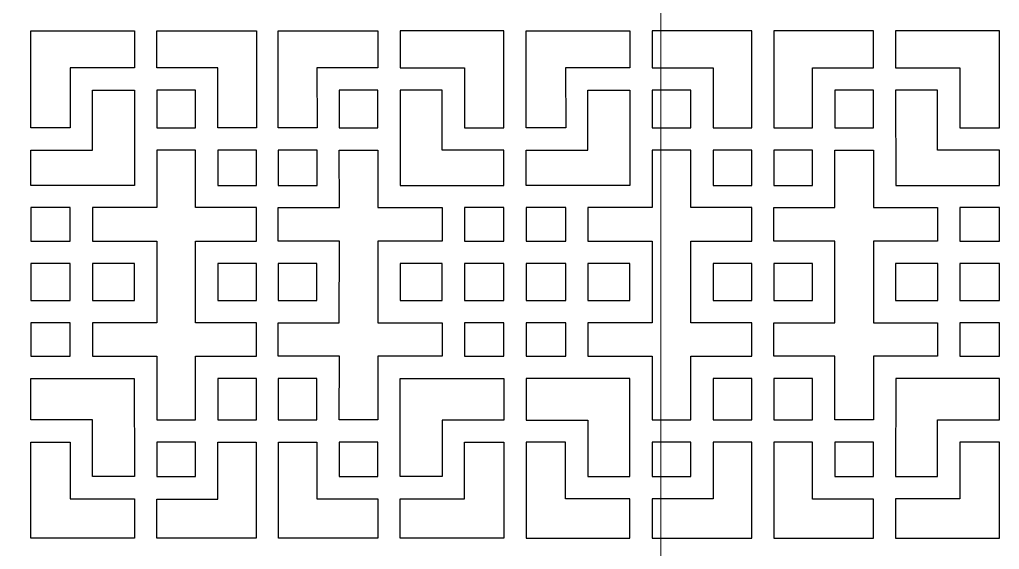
# Model space of a CAD drawing. Header units: centimetres. Extents: x -158 to 158, y -172 to 172.
# Drawn here: x -79.2 to 0.2, y 1.8 to 44.7 of the extents above; entities that cross this region are included whole.
import ezdxf

# ---------------------------------------------------------------- set-up
doc = ezdxf.new("R2010")
doc.units = ezdxf.units.CM
doc.header["$MEASUREMENT"] = 0
doc.layers.add('layer 1', color=7, linetype='Continuous')

msp = doc.modelspace()

# ---------------------------------------------------------------- linework, layer by layer
at = {"layer": 'layer 1', "color": 250, "lineweight": 9}
msp.add_lwpolyline([(-131.15161, -135.35592), (-27.25161, -135.35592), (-27.25161, 139.04408), (-131.15161, 139.04408), (-131.15161, -135.35592)], close=True, dxfattribs=at)
at = {"layer": 'layer 1', "color": 242}
for points in [[(-68.06074, 35.94924), (-64.92824, 35.94924), (-64.92824, 38.99674), (-68.06074, 38.99674), (-68.06074, 35.94924)], [(-53.28824, 35.94924), (-50.15574, 35.94924), (-50.15574, 38.99674), (-53.28824, 38.99674), (-53.28824, 35.94924)], [(-27.94618, 35.94924), (-24.81368, 35.94924), (-24.81368, 38.99674), (-27.94618, 38.99674), (-27.94618, 35.94924)], [(-13.17368, 35.94924), (-10.04118, 35.94924), (-10.04118, 38.99674), (-13.17368, 38.99674), (-13.17368, 35.94924)], [(-63.12824, 31.29174), (-59.99824, 31.29174), (-59.99824, 34.14924), (-63.12824, 34.14924), (-63.12824, 31.29174)], [(-58.21824, 31.29174), (-55.08574, 31.29174), (-55.08574, 34.14924), (-58.21824, 34.14924), (-58.21824, 31.29174)], [(-23.01618, 31.29174), (-19.88368, 31.29174), (-19.88368, 34.14924), (-23.01618, 34.14924), (-23.01618, 31.29174)], [(-18.10368, 31.29174), (-14.97368, 31.29174), (-14.97368, 34.14924), (-18.10368, 34.14924), (-18.10368, 31.29174)], [(-78.26523, 26.7701), (-75.06735, 26.7701), (-75.06735, 29.49646), (-78.26523, 29.49646), (-78.26523, 26.7701)], [(-43.15074, 26.77174), (-39.95074, 26.77174), (-39.95074, 29.49422), (-43.15074, 29.49422), (-43.15074, 26.77174)], [(-38.15118, 26.77174), (-34.95118, 26.77174), (-34.95118, 29.49422), (-38.15118, 29.49422), (-38.15118, 26.77174)], [(-78.26574, 21.97924), (-75.06574, 21.97924), (-75.06574, 24.97422), (-78.26574, 24.97422), (-78.26574, 21.97924)], [(-73.27074, 21.97924), (-69.86324, 21.97924), (-69.86324, 24.96922), (-73.27074, 24.96922), (-73.27074, 21.97924)], [(-63.12824, 21.97673), (-59.99574, 21.97673), (-59.99574, 24.97423), (-63.12824, 24.97423), (-63.12824, 21.97673)], [(-58.21824, 21.97673), (-55.08824, 21.97673), (-55.08824, 24.97423), (-58.21824, 24.97423), (-58.21824, 21.97673)], [(-48.35324, 21.97924), (-44.94574, 21.97924), (-44.94574, 24.96922), (-48.35324, 24.96922), (-48.35324, 21.97924)], [(-43.15074, 21.97924), (-39.95074, 21.97924), (-39.95074, 24.97422), (-43.15074, 24.97422), (-43.15074, 21.97924)], [(-38.15118, 21.97924), (-34.95118, 21.97924), (-34.95118, 24.97422), (-38.15118, 24.97422), (-38.15118, 21.97924)], [(-33.15618, 21.97924), (-29.74868, 21.97924), (-29.74868, 24.96922), (-33.15618, 24.96922), (-33.15618, 21.97924)], [(-23.01368, 21.97673), (-19.88368, 21.97673), (-19.88368, 24.97423), (-23.01368, 24.97423), (-23.01368, 21.97673)], [(-18.10618, 21.97673), (-14.97368, 21.97673), (-14.97368, 24.97423), (-18.10618, 24.97423), (-18.10618, 21.97673)], [(-3.03618, 21.97924), (0.16382, 21.97924), (0.16382, 24.97422), (-3.03618, 24.97422), (-3.03618, 21.97924)], [(-78.26574, 17.46424), (-75.06574, 17.46424), (-75.06574, 20.17924), (-78.26574, 20.17924), (-78.26574, 17.46424)], [(-43.15074, 17.46424), (-39.95074, 17.46424), (-39.95074, 20.17924), (-43.15074, 20.17924), (-43.15074, 17.46424)], [(-38.15118, 17.46424), (-34.95118, 17.46424), (-34.95118, 20.17924), (-38.15118, 20.17924), (-38.15118, 17.46424)], [(-3.03618, 17.46424), (0.16382, 17.46424), (0.16382, 20.17924), (-3.03618, 20.17924), (-3.03618, 17.46424)], [(-63.12824, 12.33173), (-59.99824, 12.33173), (-59.99824, 15.66423), (-63.12824, 15.66423), (-63.12824, 12.33173)], [(-58.21824, 12.33173), (-55.08824, 12.33173), (-55.08824, 15.66423), (-58.21824, 15.66423), (-58.21824, 12.33173)], [(-23.01368, 12.33173), (-19.88368, 12.33173), (-19.88368, 15.66423), (-23.01368, 15.66423), (-23.01368, 12.33173)], [(-18.10368, 12.33173), (-14.97368, 12.33173), (-14.97368, 15.66423), (-18.10368, 15.66423), (-18.10368, 12.33173)], [(-68.06074, 7.73924), (-64.92824, 7.73924), (-64.92824, 10.52924), (-68.06074, 10.52924), (-68.06074, 7.73924)], [(-53.28824, 7.73924), (-50.15574, 7.73924), (-50.15574, 10.52924), (-53.28824, 10.52924), (-53.28824, 7.73924)], [(-27.94618, 7.73924), (-24.81368, 7.73924), (-24.81368, 10.52924), (-27.94618, 10.52924), (-27.94618, 7.73924)], [(-13.17368, 7.73924), (-10.04118, 7.73924), (-10.04118, 10.52924), (-13.17368, 10.52924), (-13.17368, 7.73924)]]:
    msp.add_lwpolyline(points, close=True, dxfattribs=at)
for points, knots in [([(-78.26574, 35.95174), (-78.26574, 35.95174), (-75.06574, 35.95174), (-75.06574, 35.95174), (-75.06574, 35.95174), (-75.06574, 35.95174), (-75.06823, 40.79674), (-75.06823, 40.79674), (-75.06823, 40.79674), (-75.06823, 40.79674), (-69.86324, 40.79674), (-69.86324, 40.79674), (-69.86324, 40.79674), (-69.86324, 40.79674), (-69.86324, 43.80674), (-69.86324, 43.80674), (-69.86324, 43.80674), (-69.86324, 43.80674), (-78.26574, 43.80674), (-78.26574, 43.80674), (-78.26574, 43.80674), (-78.26574, 43.80674), (-78.26574, 35.95174), (-78.26574, 35.95174)], [0, 0, 0, 0, 0.14285714, 0.14285714, 0.14285714, 0.14285714, 0.28571429, 0.28571429, 0.28571429, 0.28571429, 0.42857143, 0.42857143, 0.42857143, 0.42857143, 0.57142857, 0.57142857, 0.57142857, 0.57142857, 0.71428571, 0.71428571, 0.71428571, 0.71428571, 1, 1, 1, 1]), ([(-63.12824, 40.79674), (-63.12824, 40.79674), (-63.12824, 35.95174), (-63.12824, 35.95174), (-63.12824, 35.95174), (-63.12824, 35.95174), (-59.99824, 35.95174), (-59.99824, 35.95174), (-59.99824, 35.95174), (-59.99824, 35.95174), (-59.99824, 43.80674), (-59.99824, 43.80674), (-59.99824, 43.80674), (-59.99824, 43.80674), (-68.06074, 43.80674), (-68.06074, 43.80674), (-68.06074, 43.80674), (-68.06074, 43.80674), (-68.06074, 40.79674), (-68.06074, 40.79674), (-68.06074, 40.79674), (-68.06074, 40.79674), (-63.12824, 40.79674), (-63.12824, 40.79674)], [0, 0, 0, 0, 0.14285714, 0.14285714, 0.14285714, 0.14285714, 0.28571429, 0.28571429, 0.28571429, 0.28571429, 0.42857143, 0.42857143, 0.42857143, 0.42857143, 0.57142857, 0.57142857, 0.57142857, 0.57142857, 0.71428571, 0.71428571, 0.71428571, 0.71428571, 1, 1, 1, 1]), ([(-58.21824, 43.80674), (-58.21824, 43.80674), (-58.21824, 35.95174), (-58.21824, 35.95174), (-58.21824, 35.95174), (-58.21824, 35.95174), (-55.08573, 35.95174), (-55.08573, 35.95174), (-55.08573, 35.95174), (-55.08573, 35.95174), (-55.08824, 40.79674), (-55.08824, 40.79674), (-55.08824, 40.79674), (-55.08824, 40.79674), (-50.15574, 40.79674), (-50.15574, 40.79674), (-50.15574, 40.79674), (-50.15574, 40.79674), (-50.15574, 43.80674), (-50.15574, 43.80674), (-50.15574, 43.80674), (-50.15574, 43.80674), (-58.21824, 43.80674), (-58.21824, 43.80674)], [0, 0, 0, 0, 0.14285714, 0.14285714, 0.14285714, 0.14285714, 0.28571429, 0.28571429, 0.28571429, 0.28571429, 0.42857143, 0.42857143, 0.42857143, 0.42857143, 0.57142857, 0.57142857, 0.57142857, 0.57142857, 0.71428571, 0.71428571, 0.71428571, 0.71428571, 1, 1, 1, 1]), ([(-39.95074, 43.80674), (-39.95074, 43.80674), (-39.95074, 35.95174), (-39.95074, 35.95174), (-39.95074, 35.95174), (-39.95074, 35.95174), (-43.15074, 35.95174), (-43.15074, 35.95174), (-43.15074, 35.95174), (-43.15074, 35.95174), (-43.14824, 40.79674), (-43.14824, 40.79674), (-43.14824, 40.79674), (-43.14824, 40.79674), (-48.35324, 40.79674), (-48.35324, 40.79674), (-48.35324, 40.79674), (-48.35324, 40.79674), (-48.35324, 43.80674), (-48.35324, 43.80674), (-48.35324, 43.80674), (-48.35324, 43.80674), (-39.95074, 43.80674), (-39.95074, 43.80674)], [0, 0, 0, 0, 0.14285714, 0.14285714, 0.14285714, 0.14285714, 0.28571429, 0.28571429, 0.28571429, 0.28571429, 0.42857143, 0.42857143, 0.42857143, 0.42857143, 0.57142857, 0.57142857, 0.57142857, 0.57142857, 0.71428571, 0.71428571, 0.71428571, 0.71428571, 1, 1, 1, 1]), ([(-38.15118, 43.80674), (-38.15118, 43.80674), (-38.15118, 35.95174), (-38.15118, 35.95174), (-38.15118, 35.95174), (-38.15118, 35.95174), (-34.95118, 35.95174), (-34.95118, 35.95174), (-34.95118, 35.95174), (-34.95118, 35.95174), (-34.95368, 40.79674), (-34.95368, 40.79674), (-34.95368, 40.79674), (-34.95368, 40.79674), (-29.74868, 40.79674), (-29.74868, 40.79674), (-29.74868, 40.79674), (-29.74868, 40.79674), (-29.74868, 43.80674), (-29.74868, 43.80674), (-29.74868, 43.80674), (-29.74868, 43.80674), (-38.15118, 43.80674), (-38.15118, 43.80674)], [0, 0, 0, 0, 0.14285714, 0.14285714, 0.14285714, 0.14285714, 0.28571429, 0.28571429, 0.28571429, 0.28571429, 0.42857143, 0.42857143, 0.42857143, 0.42857143, 0.57142857, 0.57142857, 0.57142857, 0.57142857, 0.71428571, 0.71428571, 0.71428571, 0.71428571, 1, 1, 1, 1]), ([(-19.88368, 43.80674), (-19.88368, 43.80674), (-19.88368, 35.95174), (-19.88368, 35.95174), (-19.88368, 35.95174), (-19.88368, 35.95174), (-23.01619, 35.95174), (-23.01619, 35.95174), (-23.01619, 35.95174), (-23.01619, 35.95174), (-23.01368, 40.79674), (-23.01368, 40.79674), (-23.01368, 40.79674), (-23.01368, 40.79674), (-27.94618, 40.79674), (-27.94618, 40.79674), (-27.94618, 40.79674), (-27.94618, 40.79674), (-27.94618, 43.80674), (-27.94618, 43.80674), (-27.94618, 43.80674), (-27.94618, 43.80674), (-19.88368, 43.80674), (-19.88368, 43.80674)], [0, 0, 0, 0, 0.14285714, 0.14285714, 0.14285714, 0.14285714, 0.28571429, 0.28571429, 0.28571429, 0.28571429, 0.42857143, 0.42857143, 0.42857143, 0.42857143, 0.57142857, 0.57142857, 0.57142857, 0.57142857, 0.71428571, 0.71428571, 0.71428571, 0.71428571, 1, 1, 1, 1]), ([(-14.97368, 40.79674), (-14.97368, 40.79674), (-14.97368, 35.95174), (-14.97368, 35.95174), (-14.97368, 35.95174), (-14.97368, 35.95174), (-18.10368, 35.95174), (-18.10368, 35.95174), (-18.10368, 35.95174), (-18.10368, 35.95174), (-18.10368, 43.80674), (-18.10368, 43.80674), (-18.10368, 43.80674), (-18.10368, 43.80674), (-10.04118, 43.80674), (-10.04118, 43.80674), (-10.04118, 43.80674), (-10.04118, 43.80674), (-10.04118, 40.79674), (-10.04118, 40.79674), (-10.04118, 40.79674), (-10.04118, 40.79674), (-14.97368, 40.79674), (-14.97368, 40.79674)], [0, 0, 0, 0, 0.14285714, 0.14285714, 0.14285714, 0.14285714, 0.28571429, 0.28571429, 0.28571429, 0.28571429, 0.42857143, 0.42857143, 0.42857143, 0.42857143, 0.57142857, 0.57142857, 0.57142857, 0.57142857, 0.71428571, 0.71428571, 0.71428571, 0.71428571, 1, 1, 1, 1]), ([(0.16382, 35.95174), (0.16382, 35.95174), (-3.03618, 35.95174), (-3.03618, 35.95174), (-3.03618, 35.95174), (-3.03618, 35.95174), (-3.03369, 40.79674), (-3.03369, 40.79674), (-3.03369, 40.79674), (-3.03369, 40.79674), (-8.23868, 40.79674), (-8.23868, 40.79674), (-8.23868, 40.79674), (-8.23868, 40.79674), (-8.23868, 43.80674), (-8.23868, 43.80674), (-8.23868, 43.80674), (-8.23868, 43.80674), (0.16382, 43.80674), (0.16382, 43.80674), (0.16382, 43.80674), (0.16382, 43.80674), (0.16382, 35.95174), (0.16382, 35.95174)], [0, 0, 0, 0, 0.14285714, 0.14285714, 0.14285714, 0.14285714, 0.28571429, 0.28571429, 0.28571429, 0.28571429, 0.42857143, 0.42857143, 0.42857143, 0.42857143, 0.57142857, 0.57142857, 0.57142857, 0.57142857, 0.71428571, 0.71428571, 0.71428571, 0.71428571, 1, 1, 1, 1]), ([(-73.26574, 34.14924), (-73.26574, 34.14924), (-78.26574, 34.15046), (-78.26574, 34.15046), (-78.26574, 34.15046), (-78.26574, 34.15046), (-78.26574, 31.29424), (-78.26574, 31.29424), (-78.26574, 31.29424), (-78.26574, 31.29424), (-69.86864, 31.29424), (-69.86864, 31.29424), (-69.86864, 31.29424), (-69.86864, 31.29424), (-69.86324, 38.99674), (-69.86324, 38.99674), (-69.86324, 38.99674), (-69.86324, 38.99674), (-73.26574, 38.99674), (-73.26574, 38.99674), (-73.26574, 38.99674), (-73.26574, 38.99674), (-73.26574, 34.14924), (-73.26574, 34.14924)], [0, 0, 0, 0, 0.14285714, 0.14285714, 0.14285714, 0.14285714, 0.28571429, 0.28571429, 0.28571429, 0.28571429, 0.42857143, 0.42857143, 0.42857143, 0.42857143, 0.57142857, 0.57142857, 0.57142857, 0.57142857, 0.71428571, 0.71428571, 0.71428571, 0.71428571, 1, 1, 1, 1]), ([(-44.95074, 34.14924), (-44.95074, 34.14924), (-39.95074, 34.15424), (-39.95074, 34.15424), (-39.95074, 34.15424), (-39.95074, 34.15424), (-39.95074, 31.29424), (-39.95074, 31.29424), (-39.95074, 31.29424), (-39.95074, 31.29424), (-48.35324, 31.29424), (-48.35324, 31.29424), (-48.35324, 31.29424), (-48.35324, 31.29424), (-48.35324, 38.99674), (-48.35324, 38.99674), (-48.35324, 38.99674), (-48.35324, 38.99674), (-44.95074, 38.99674), (-44.95074, 38.99674), (-44.95074, 38.99674), (-44.95074, 38.99674), (-44.95074, 34.14924), (-44.95074, 34.14924)], [0, 0, 0, 0, 0.14285714, 0.14285714, 0.14285714, 0.14285714, 0.28571429, 0.28571429, 0.28571429, 0.28571429, 0.42857143, 0.42857143, 0.42857143, 0.42857143, 0.57142857, 0.57142857, 0.57142857, 0.57142857, 0.71428571, 0.71428571, 0.71428571, 0.71428571, 1, 1, 1, 1]), ([(-33.15118, 34.14924), (-33.15118, 34.14924), (-38.15118, 34.15424), (-38.15118, 34.15424), (-38.15118, 34.15424), (-38.15118, 34.15424), (-38.15118, 31.29424), (-38.15118, 31.29424), (-38.15118, 31.29424), (-38.15118, 31.29424), (-29.74868, 31.29424), (-29.74868, 31.29424), (-29.74868, 31.29424), (-29.74868, 31.29424), (-29.74868, 38.99674), (-29.74868, 38.99674), (-29.74868, 38.99674), (-29.74868, 38.99674), (-33.15118, 38.99674), (-33.15118, 38.99674), (-33.15118, 38.99674), (-33.15118, 38.99674), (-33.15118, 34.14924), (-33.15118, 34.14924)], [0, 0, 0, 0, 0.14285714, 0.14285714, 0.14285714, 0.14285714, 0.28571429, 0.28571429, 0.28571429, 0.28571429, 0.42857143, 0.42857143, 0.42857143, 0.42857143, 0.57142857, 0.57142857, 0.57142857, 0.57142857, 0.71428571, 0.71428571, 0.71428571, 0.71428571, 1, 1, 1, 1]), ([(-4.83618, 34.14924), (-4.83618, 34.14924), (0.16382, 34.15046), (0.16382, 34.15046), (0.16382, 34.15046), (0.16382, 34.15046), (0.16382, 31.29424), (0.16382, 31.29424), (0.16382, 31.29424), (0.16382, 31.29424), (-8.23328, 31.29424), (-8.23328, 31.29424), (-8.23328, 31.29424), (-8.23328, 31.29424), (-8.23868, 38.99674), (-8.23868, 38.99674), (-8.23868, 38.99674), (-8.23868, 38.99674), (-4.83618, 38.99674), (-4.83618, 38.99674), (-4.83618, 38.99674), (-4.83618, 38.99674), (-4.83618, 34.14924), (-4.83618, 34.14924)], [0, 0, 0, 0, 0.14285714, 0.14285714, 0.14285714, 0.14285714, 0.28571429, 0.28571429, 0.28571429, 0.28571429, 0.42857143, 0.42857143, 0.42857143, 0.42857143, 0.57142857, 0.57142857, 0.57142857, 0.57142857, 0.71428571, 0.71428571, 0.71428571, 0.71428571, 1, 1, 1, 1]), ([(-68.06073, 20.17924), (-68.06073, 20.17924), (-68.06074, 26.77422), (-68.06074, 26.77422), (-68.06074, 26.77422), (-68.06074, 26.77422), (-73.26574, 26.77423), (-73.26574, 26.77423), (-73.26574, 26.77423), (-73.26574, 26.77423), (-73.26574, 29.49423), (-73.26574, 29.49423), (-73.26574, 29.49423), (-73.26574, 29.49423), (-68.06074, 29.49423), (-68.06074, 29.49423), (-68.06074, 29.49423), (-68.06074, 29.49423), (-68.06074, 34.15424), (-68.06074, 34.15424), (-68.06074, 34.15424), (-68.06074, 34.15424), (-64.93324, 34.15424), (-64.93324, 34.15424), (-64.93324, 34.15424), (-64.93324, 34.15424), (-64.93324, 29.49175), (-64.93324, 29.49175), (-64.93324, 29.49175), (-64.93324, 29.49175), (-59.99824, 29.49423), (-59.99824, 29.49423), (-59.99824, 29.49423), (-59.99824, 29.49423), (-59.99824, 26.77423), (-59.99824, 26.77423), (-59.99824, 26.77423), (-59.99824, 26.77423), (-64.93324, 26.77423), (-64.93324, 26.77423), (-64.93324, 26.77423), (-64.93324, 26.77423), (-64.93324, 20.17925), (-64.93324, 20.17925), (-64.93324, 20.17925), (-64.93324, 20.17925), (-59.99824, 20.17924), (-59.99824, 20.17924), (-59.99824, 20.17924), (-59.99824, 20.17924), (-59.99824, 17.46673), (-59.99824, 17.46673), (-59.99824, 17.46673), (-59.99824, 17.46673), (-64.93324, 17.46674), (-64.93324, 17.46674), (-64.93324, 17.46674), (-64.93324, 17.46674), (-64.93324, 12.32923), (-64.93324, 12.32923), (-64.93324, 12.32923), (-64.93324, 12.32923), (-68.06074, 12.32923), (-68.06074, 12.32923), (-68.06074, 12.32923), (-68.06074, 12.32923), (-68.06074, 17.46673), (-68.06074, 17.46673), (-68.06074, 17.46673), (-68.06074, 17.46673), (-73.26574, 17.46673), (-73.26574, 17.46673), (-73.26574, 17.46673), (-73.26574, 17.46673), (-73.26574, 20.17924), (-73.26574, 20.17924), (-73.26574, 20.17924), (-73.26574, 20.17924), (-68.06073, 20.17924), (-68.06073, 20.17924)], [0, 0, 0, 0, 0.04761905, 0.04761905, 0.04761905, 0.04761905, 0.0952381, 0.0952381, 0.0952381, 0.0952381, 0.14285714, 0.14285714, 0.14285714, 0.14285714, 0.19047619, 0.19047619, 0.19047619, 0.19047619, 0.23809524, 0.23809524, 0.23809524, 0.23809524, 0.28571429, 0.28571429, 0.28571429, 0.28571429, 0.33333333, 0.33333333, 0.33333333, 0.33333333, 0.38095238, 0.38095238, 0.38095238, 0.38095238, 0.42857143, 0.42857143, 0.42857143, 0.42857143, 0.47619048, 0.47619048, 0.47619048, 0.47619048, 0.52380952, 0.52380952, 0.52380952, 0.52380952, 0.57142857, 0.57142857, 0.57142857, 0.57142857, 0.61904762, 0.61904762, 0.61904762, 0.61904762, 0.66666667, 0.66666667, 0.66666667, 0.66666667, 0.71428571, 0.71428571, 0.71428571, 0.71428571, 0.76190476, 0.76190476, 0.76190476, 0.76190476, 0.80952381, 0.80952381, 0.80952381, 0.80952381, 0.85714286, 0.85714286, 0.85714286, 0.85714286, 0.9047619, 0.9047619, 0.9047619, 0.9047619, 1, 1, 1, 1]), ([(-53.27076, 26.77423), (-53.27076, 26.77423), (-53.28324, 20.17923), (-53.28324, 20.17923), (-53.28324, 20.17923), (-53.28324, 20.17923), (-58.21824, 20.17924), (-58.21824, 20.17924), (-58.21824, 20.17924), (-58.21824, 20.17924), (-58.21824, 17.46673), (-58.21824, 17.46673), (-58.21824, 17.46673), (-58.21824, 17.46673), (-53.27077, 17.46673), (-53.27077, 17.46673), (-53.27077, 17.46673), (-53.27077, 17.46673), (-53.28324, 12.32923), (-53.28324, 12.32923), (-53.28324, 12.32923), (-53.28324, 12.32923), (-50.15574, 12.32923), (-50.15574, 12.32923), (-50.15574, 12.32923), (-50.15574, 12.32923), (-50.15574, 17.46673), (-50.15574, 17.46673), (-50.15574, 17.46673), (-50.15574, 17.46673), (-44.95074, 17.46673), (-44.95074, 17.46673), (-44.95074, 17.46673), (-44.95074, 17.46673), (-44.95074, 20.17924), (-44.95074, 20.17924), (-44.95074, 20.17924), (-44.95074, 20.17924), (-50.15574, 20.17923), (-50.15574, 20.17923), (-50.15574, 20.17923), (-50.15574, 20.17923), (-50.15574, 26.77424), (-50.15574, 26.77424), (-50.15574, 26.77424), (-50.15574, 26.77424), (-44.95074, 26.77423), (-44.95074, 26.77423), (-44.95074, 26.77423), (-44.95074, 26.77423), (-44.95074, 29.49423), (-44.95074, 29.49423), (-44.95074, 29.49423), (-44.95074, 29.49423), (-50.15574, 29.49174), (-50.15574, 29.49174), (-50.15574, 29.49174), (-50.15574, 29.49174), (-50.15574, 34.15424), (-50.15574, 34.15424), (-50.15574, 34.15424), (-50.15574, 34.15424), (-53.28324, 34.15424), (-53.28324, 34.15424), (-53.28324, 34.15424), (-53.28324, 34.15424), (-53.27077, 29.49423), (-53.27077, 29.49423), (-53.27077, 29.49423), (-53.27077, 29.49423), (-58.21824, 29.49423), (-58.21824, 29.49423), (-58.21824, 29.49423), (-58.21824, 29.49423), (-58.21824, 26.77423), (-58.21824, 26.77423), (-58.21824, 26.77423), (-58.21824, 26.77423), (-53.27076, 26.77423), (-53.27076, 26.77423)], [0, 0, 0, 0, 0.04761905, 0.04761905, 0.04761905, 0.04761905, 0.0952381, 0.0952381, 0.0952381, 0.0952381, 0.14285714, 0.14285714, 0.14285714, 0.14285714, 0.19047619, 0.19047619, 0.19047619, 0.19047619, 0.23809524, 0.23809524, 0.23809524, 0.23809524, 0.28571429, 0.28571429, 0.28571429, 0.28571429, 0.33333333, 0.33333333, 0.33333333, 0.33333333, 0.38095238, 0.38095238, 0.38095238, 0.38095238, 0.42857143, 0.42857143, 0.42857143, 0.42857143, 0.47619048, 0.47619048, 0.47619048, 0.47619048, 0.52380952, 0.52380952, 0.52380952, 0.52380952, 0.57142857, 0.57142857, 0.57142857, 0.57142857, 0.61904762, 0.61904762, 0.61904762, 0.61904762, 0.66666667, 0.66666667, 0.66666667, 0.66666667, 0.71428571, 0.71428571, 0.71428571, 0.71428571, 0.76190476, 0.76190476, 0.76190476, 0.76190476, 0.80952381, 0.80952381, 0.80952381, 0.80952381, 0.85714286, 0.85714286, 0.85714286, 0.85714286, 0.9047619, 0.9047619, 0.9047619, 0.9047619, 1, 1, 1, 1]), ([(-24.83116, 26.77423), (-24.83116, 26.77423), (-24.81868, 20.17923), (-24.81868, 20.17923), (-24.81868, 20.17923), (-24.81868, 20.17923), (-19.88368, 20.17924), (-19.88368, 20.17924), (-19.88368, 20.17924), (-19.88368, 20.17924), (-19.88368, 17.46673), (-19.88368, 17.46673), (-19.88368, 17.46673), (-19.88368, 17.46673), (-24.83115, 17.46673), (-24.83115, 17.46673), (-24.83115, 17.46673), (-24.83115, 17.46673), (-24.81868, 12.32923), (-24.81868, 12.32923), (-24.81868, 12.32923), (-24.81868, 12.32923), (-27.94618, 12.32923), (-27.94618, 12.32923), (-27.94618, 12.32923), (-27.94618, 12.32923), (-27.94618, 17.46673), (-27.94618, 17.46673), (-27.94618, 17.46673), (-27.94618, 17.46673), (-33.15118, 17.46673), (-33.15118, 17.46673), (-33.15118, 17.46673), (-33.15118, 17.46673), (-33.15118, 20.17924), (-33.15118, 20.17924), (-33.15118, 20.17924), (-33.15118, 20.17924), (-27.94618, 20.17923), (-27.94618, 20.17923), (-27.94618, 20.17923), (-27.94618, 20.17923), (-27.94618, 26.77424), (-27.94618, 26.77424), (-27.94618, 26.77424), (-27.94618, 26.77424), (-33.15118, 26.77423), (-33.15118, 26.77423), (-33.15118, 26.77423), (-33.15118, 26.77423), (-33.15118, 29.49423), (-33.15118, 29.49423), (-33.15118, 29.49423), (-33.15118, 29.49423), (-27.94618, 29.49174), (-27.94618, 29.49174), (-27.94618, 29.49174), (-27.94618, 29.49174), (-27.94618, 34.15424), (-27.94618, 34.15424), (-27.94618, 34.15424), (-27.94618, 34.15424), (-24.81868, 34.15424), (-24.81868, 34.15424), (-24.81868, 34.15424), (-24.81868, 34.15424), (-24.83115, 29.49423), (-24.83115, 29.49423), (-24.83115, 29.49423), (-24.83115, 29.49423), (-19.88368, 29.49423), (-19.88368, 29.49423), (-19.88368, 29.49423), (-19.88368, 29.49423), (-19.88368, 26.77423), (-19.88368, 26.77423), (-19.88368, 26.77423), (-19.88368, 26.77423), (-24.83116, 26.77423), (-24.83116, 26.77423)], [0, 0, 0, 0, 0.04761905, 0.04761905, 0.04761905, 0.04761905, 0.0952381, 0.0952381, 0.0952381, 0.0952381, 0.14285714, 0.14285714, 0.14285714, 0.14285714, 0.19047619, 0.19047619, 0.19047619, 0.19047619, 0.23809524, 0.23809524, 0.23809524, 0.23809524, 0.28571429, 0.28571429, 0.28571429, 0.28571429, 0.33333333, 0.33333333, 0.33333333, 0.33333333, 0.38095238, 0.38095238, 0.38095238, 0.38095238, 0.42857143, 0.42857143, 0.42857143, 0.42857143, 0.47619048, 0.47619048, 0.47619048, 0.47619048, 0.52380952, 0.52380952, 0.52380952, 0.52380952, 0.57142857, 0.57142857, 0.57142857, 0.57142857, 0.61904762, 0.61904762, 0.61904762, 0.61904762, 0.66666667, 0.66666667, 0.66666667, 0.66666667, 0.71428571, 0.71428571, 0.71428571, 0.71428571, 0.76190476, 0.76190476, 0.76190476, 0.76190476, 0.80952381, 0.80952381, 0.80952381, 0.80952381, 0.85714286, 0.85714286, 0.85714286, 0.85714286, 0.9047619, 0.9047619, 0.9047619, 0.9047619, 1, 1, 1, 1]), ([(-10.04119, 20.17924), (-10.04119, 20.17924), (-10.04118, 26.77422), (-10.04118, 26.77422), (-10.04118, 26.77422), (-10.04118, 26.77422), (-4.83618, 26.77423), (-4.83618, 26.77423), (-4.83618, 26.77423), (-4.83618, 26.77423), (-4.83618, 29.49423), (-4.83618, 29.49423), (-4.83618, 29.49423), (-4.83618, 29.49423), (-10.04118, 29.49423), (-10.04118, 29.49423), (-10.04118, 29.49423), (-10.04118, 29.49423), (-10.04118, 34.15424), (-10.04118, 34.15424), (-10.04118, 34.15424), (-10.04118, 34.15424), (-13.16868, 34.15424), (-13.16868, 34.15424), (-13.16868, 34.15424), (-13.16868, 34.15424), (-13.16868, 29.49175), (-13.16868, 29.49175), (-13.16868, 29.49175), (-13.16868, 29.49175), (-18.10368, 29.49423), (-18.10368, 29.49423), (-18.10368, 29.49423), (-18.10368, 29.49423), (-18.10368, 26.77423), (-18.10368, 26.77423), (-18.10368, 26.77423), (-18.10368, 26.77423), (-13.16868, 26.77423), (-13.16868, 26.77423), (-13.16868, 26.77423), (-13.16868, 26.77423), (-13.16868, 20.17925), (-13.16868, 20.17925), (-13.16868, 20.17925), (-13.16868, 20.17925), (-18.10368, 20.17924), (-18.10368, 20.17924), (-18.10368, 20.17924), (-18.10368, 20.17924), (-18.10368, 17.46673), (-18.10368, 17.46673), (-18.10368, 17.46673), (-18.10368, 17.46673), (-13.16868, 17.46674), (-13.16868, 17.46674), (-13.16868, 17.46674), (-13.16868, 17.46674), (-13.16868, 12.32923), (-13.16868, 12.32923), (-13.16868, 12.32923), (-13.16868, 12.32923), (-10.04118, 12.32923), (-10.04118, 12.32923), (-10.04118, 12.32923), (-10.04118, 12.32923), (-10.04118, 17.46673), (-10.04118, 17.46673), (-10.04118, 17.46673), (-10.04118, 17.46673), (-4.83618, 17.46673), (-4.83618, 17.46673), (-4.83618, 17.46673), (-4.83618, 17.46673), (-4.83618, 20.17924), (-4.83618, 20.17924), (-4.83618, 20.17924), (-4.83618, 20.17924), (-10.04119, 20.17924), (-10.04119, 20.17924)], [0, 0, 0, 0, 0.04761905, 0.04761905, 0.04761905, 0.04761905, 0.0952381, 0.0952381, 0.0952381, 0.0952381, 0.14285714, 0.14285714, 0.14285714, 0.14285714, 0.19047619, 0.19047619, 0.19047619, 0.19047619, 0.23809524, 0.23809524, 0.23809524, 0.23809524, 0.28571429, 0.28571429, 0.28571429, 0.28571429, 0.33333333, 0.33333333, 0.33333333, 0.33333333, 0.38095238, 0.38095238, 0.38095238, 0.38095238, 0.42857143, 0.42857143, 0.42857143, 0.42857143, 0.47619048, 0.47619048, 0.47619048, 0.47619048, 0.52380952, 0.52380952, 0.52380952, 0.52380952, 0.57142857, 0.57142857, 0.57142857, 0.57142857, 0.61904762, 0.61904762, 0.61904762, 0.61904762, 0.66666667, 0.66666667, 0.66666667, 0.66666667, 0.71428571, 0.71428571, 0.71428571, 0.71428571, 0.76190476, 0.76190476, 0.76190476, 0.76190476, 0.80952381, 0.80952381, 0.80952381, 0.80952381, 0.85714286, 0.85714286, 0.85714286, 0.85714286, 0.9047619, 0.9047619, 0.9047619, 0.9047619, 1, 1, 1, 1]), ([(0.16331, 26.7701), (0.16331, 26.7701), (-3.03458, 26.7701), (-3.03458, 26.7701), (-3.03458, 26.7701), (-3.03458, 26.7701), (-3.03458, 29.49646), (-3.03458, 29.49646), (-3.03458, 29.49646), (-3.03458, 29.49646), (0.16331, 29.49646), (0.16331, 29.49646), (0.16331, 29.49646), (0.16331, 29.49646), (0.16331, 26.7701), (0.16331, 26.7701)], [0, 0, 0, 0, 0.2, 0.2, 0.2, 0.2, 0.4, 0.4, 0.4, 0.4, 0.6, 0.6, 0.6, 0.6, 1, 1, 1, 1]), ([(-4.83118, 21.97924), (-4.83118, 21.97924), (-8.23868, 21.97924), (-8.23868, 21.97924), (-8.23868, 21.97924), (-8.23868, 21.97924), (-8.23868, 24.96923), (-8.23868, 24.96923), (-8.23868, 24.96923), (-8.23868, 24.96923), (-4.83118, 24.96923), (-4.83118, 24.96923), (-4.83118, 24.96923), (-4.83118, 24.96923), (-4.83118, 21.97924), (-4.83118, 21.97924)], [0, 0, 0, 0, 0.2, 0.2, 0.2, 0.2, 0.4, 0.4, 0.4, 0.4, 0.6, 0.6, 0.6, 0.6, 1, 1, 1, 1]), ([(-69.87935, 15.6643), (-69.87935, 15.6643), (-78.26574, 15.66423), (-78.26574, 15.66423), (-78.26574, 15.66423), (-78.26574, 15.66423), (-78.26574, 12.32923), (-78.26574, 12.32923), (-78.26574, 12.32923), (-78.26574, 12.32923), (-73.26574, 12.32969), (-73.26574, 12.32969), (-73.26574, 12.32969), (-73.26574, 12.32969), (-73.26574, 7.73924), (-73.26574, 7.73924), (-73.26574, 7.73924), (-73.26574, 7.73924), (-69.86324, 7.73924), (-69.86324, 7.73924), (-69.86324, 7.73924), (-69.86324, 7.73924), (-69.87935, 15.6643), (-69.87935, 15.6643)], [0, 0, 0, 0, 0.14285714, 0.14285714, 0.14285714, 0.14285714, 0.28571429, 0.28571429, 0.28571429, 0.28571429, 0.42857143, 0.42857143, 0.42857143, 0.42857143, 0.57142857, 0.57142857, 0.57142857, 0.57142857, 0.71428571, 0.71428571, 0.71428571, 0.71428571, 1, 1, 1, 1]), ([(-48.35324, 15.66423), (-48.35324, 15.66423), (-48.35324, 7.73924), (-48.35324, 7.73924), (-48.35324, 7.73924), (-48.35324, 7.73924), (-44.94921, 7.73924), (-44.94921, 7.73924), (-44.94921, 7.73924), (-44.94921, 7.73924), (-44.95074, 12.29549), (-44.95074, 12.29549), (-44.95074, 12.29549), (-44.95074, 12.29549), (-39.95074, 12.29549), (-39.95074, 12.29549), (-39.95074, 12.29549), (-39.95074, 12.29549), (-39.95074, 15.66423), (-39.95074, 15.66423), (-39.95074, 15.66423), (-39.95074, 15.66423), (-48.35324, 15.66423), (-48.35324, 15.66423)], [0, 0, 0, 0, 0.14285714, 0.14285714, 0.14285714, 0.14285714, 0.28571429, 0.28571429, 0.28571429, 0.28571429, 0.42857143, 0.42857143, 0.42857143, 0.42857143, 0.57142857, 0.57142857, 0.57142857, 0.57142857, 0.71428571, 0.71428571, 0.71428571, 0.71428571, 1, 1, 1, 1]), ([(-29.74868, 15.66423), (-29.74868, 15.66423), (-29.74868, 7.73924), (-29.74868, 7.73924), (-29.74868, 7.73924), (-29.74868, 7.73924), (-33.15271, 7.73924), (-33.15271, 7.73924), (-33.15271, 7.73924), (-33.15271, 7.73924), (-33.15118, 12.29549), (-33.15118, 12.29549), (-33.15118, 12.29549), (-33.15118, 12.29549), (-38.15118, 12.29549), (-38.15118, 12.29549), (-38.15118, 12.29549), (-38.15118, 12.29549), (-38.15118, 15.66423), (-38.15118, 15.66423), (-38.15118, 15.66423), (-38.15118, 15.66423), (-29.74868, 15.66423), (-29.74868, 15.66423)], [0, 0, 0, 0, 0.14285714, 0.14285714, 0.14285714, 0.14285714, 0.28571429, 0.28571429, 0.28571429, 0.28571429, 0.42857143, 0.42857143, 0.42857143, 0.42857143, 0.57142857, 0.57142857, 0.57142857, 0.57142857, 0.71428571, 0.71428571, 0.71428571, 0.71428571, 1, 1, 1, 1]), ([(-8.22257, 15.6643), (-8.22257, 15.6643), (0.16382, 15.66423), (0.16382, 15.66423), (0.16382, 15.66423), (0.16382, 15.66423), (0.16382, 12.32923), (0.16382, 12.32923), (0.16382, 12.32923), (0.16382, 12.32923), (-4.83618, 12.32969), (-4.83618, 12.32969), (-4.83618, 12.32969), (-4.83618, 12.32969), (-4.83618, 7.73924), (-4.83618, 7.73924), (-4.83618, 7.73924), (-4.83618, 7.73924), (-8.23868, 7.73924), (-8.23868, 7.73924), (-8.23868, 7.73924), (-8.23868, 7.73924), (-8.22257, 15.6643), (-8.22257, 15.6643)], [0, 0, 0, 0, 0.14285714, 0.14285714, 0.14285714, 0.14285714, 0.28571429, 0.28571429, 0.28571429, 0.28571429, 0.42857143, 0.42857143, 0.42857143, 0.42857143, 0.57142857, 0.57142857, 0.57142857, 0.57142857, 0.71428571, 0.71428571, 0.71428571, 0.71428571, 1, 1, 1, 1]), ([(-75.06825, 5.93924), (-75.06825, 5.93924), (-75.06824, 10.52924), (-75.06824, 10.52924), (-75.06824, 10.52924), (-75.06824, 10.52924), (-78.26574, 10.52924), (-78.26574, 10.52924), (-78.26574, 10.52924), (-78.26574, 10.52924), (-78.26574, 2.73924), (-78.26574, 2.73924), (-78.26574, 2.73924), (-78.26574, 2.73924), (-69.86074, 2.73924), (-69.86074, 2.73924), (-69.86074, 2.73924), (-69.86074, 2.73924), (-69.86074, 5.93924), (-69.86074, 5.93924), (-69.86074, 5.93924), (-69.86074, 5.93924), (-75.06825, 5.93924), (-75.06825, 5.93924)], [0, 0, 0, 0, 0.14285714, 0.14285714, 0.14285714, 0.14285714, 0.28571429, 0.28571429, 0.28571429, 0.28571429, 0.42857143, 0.42857143, 0.42857143, 0.42857143, 0.57142857, 0.57142857, 0.57142857, 0.57142857, 0.71428571, 0.71428571, 0.71428571, 0.71428571, 1, 1, 1, 1]), ([(-63.12824, 5.91366), (-63.12824, 5.91366), (-68.06074, 5.91366), (-68.06074, 5.91366), (-68.06074, 5.91366), (-68.06074, 5.91366), (-68.06074, 2.73924), (-68.06074, 2.73924), (-68.06074, 2.73924), (-68.06074, 2.73924), (-60.00324, 2.73924), (-60.00324, 2.73924), (-60.00324, 2.73924), (-60.00324, 2.73924), (-60.00324, 10.52924), (-60.00324, 10.52924), (-60.00324, 10.52924), (-60.00324, 10.52924), (-63.12824, 10.52924), (-63.12824, 10.52924), (-63.12824, 10.52924), (-63.12824, 10.52924), (-63.12824, 5.91366), (-63.12824, 5.91366)], [0, 0, 0, 0, 0.14285714, 0.14285714, 0.14285714, 0.14285714, 0.28571429, 0.28571429, 0.28571429, 0.28571429, 0.42857143, 0.42857143, 0.42857143, 0.42857143, 0.57142857, 0.57142857, 0.57142857, 0.57142857, 0.71428571, 0.71428571, 0.71428571, 0.71428571, 1, 1, 1, 1]), ([(-50.15574, 2.73924), (-50.15574, 2.73924), (-50.15574, 5.93924), (-50.15574, 5.93924), (-50.15574, 5.93924), (-50.15574, 5.93924), (-55.08824, 5.93923), (-55.08824, 5.93923), (-55.08824, 5.93923), (-55.08824, 5.93923), (-55.08824, 10.52924), (-55.08824, 10.52924), (-55.08824, 10.52924), (-55.08824, 10.52924), (-58.21324, 10.52924), (-58.21324, 10.52924), (-58.21324, 10.52924), (-58.21324, 10.52924), (-58.21324, 2.73924), (-58.21324, 2.73924), (-58.21324, 2.73924), (-58.21324, 2.73924), (-50.15574, 2.73924), (-50.15574, 2.73924)], [0, 0, 0, 0, 0.14285714, 0.14285714, 0.14285714, 0.14285714, 0.28571429, 0.28571429, 0.28571429, 0.28571429, 0.42857143, 0.42857143, 0.42857143, 0.42857143, 0.57142857, 0.57142857, 0.57142857, 0.57142857, 0.71428571, 0.71428571, 0.71428571, 0.71428571, 1, 1, 1, 1]), ([(-39.95074, 2.73924), (-39.95074, 2.73924), (-39.95074, 10.52924), (-39.95074, 10.52924), (-39.95074, 10.52924), (-39.95074, 10.52924), (-43.14824, 10.52924), (-43.14824, 10.52924), (-43.14824, 10.52924), (-43.14824, 10.52924), (-43.14824, 5.93924), (-43.14824, 5.93924), (-43.14824, 5.93924), (-43.14824, 5.93924), (-48.35574, 5.93924), (-48.35574, 5.93924), (-48.35574, 5.93924), (-48.35574, 5.93924), (-48.35574, 2.73924), (-48.35574, 2.73924), (-48.35574, 2.73924), (-48.35574, 2.73924), (-39.95074, 2.73924), (-39.95074, 2.73924)], [0, 0, 0, 0, 0.14285714, 0.14285714, 0.14285714, 0.14285714, 0.28571429, 0.28571429, 0.28571429, 0.28571429, 0.42857143, 0.42857143, 0.42857143, 0.42857143, 0.57142857, 0.57142857, 0.57142857, 0.57142857, 0.71428571, 0.71428571, 0.71428571, 0.71428571, 1, 1, 1, 1]), ([(-38.15118, 2.73924), (-38.15118, 2.73924), (-38.15118, 10.52924), (-38.15118, 10.52924), (-38.15118, 10.52924), (-38.15118, 10.52924), (-34.95368, 10.52924), (-34.95368, 10.52924), (-34.95368, 10.52924), (-34.95368, 10.52924), (-34.95368, 5.93924), (-34.95368, 5.93924), (-34.95368, 5.93924), (-34.95368, 5.93924), (-29.74618, 5.93924), (-29.74618, 5.93924), (-29.74618, 5.93924), (-29.74618, 5.93924), (-29.74618, 2.73924), (-29.74618, 2.73924), (-29.74618, 2.73924), (-29.74618, 2.73924), (-38.15118, 2.73924), (-38.15118, 2.73924)], [0, 0, 0, 0, 0.14285714, 0.14285714, 0.14285714, 0.14285714, 0.28571429, 0.28571429, 0.28571429, 0.28571429, 0.42857143, 0.42857143, 0.42857143, 0.42857143, 0.57142857, 0.57142857, 0.57142857, 0.57142857, 0.71428571, 0.71428571, 0.71428571, 0.71428571, 1, 1, 1, 1]), ([(-27.94618, 2.73924), (-27.94618, 2.73924), (-27.94618, 5.93924), (-27.94618, 5.93924), (-27.94618, 5.93924), (-27.94618, 5.93924), (-23.01368, 5.93923), (-23.01368, 5.93923), (-23.01368, 5.93923), (-23.01368, 5.93923), (-23.01368, 10.52924), (-23.01368, 10.52924), (-23.01368, 10.52924), (-23.01368, 10.52924), (-19.88868, 10.52924), (-19.88868, 10.52924), (-19.88868, 10.52924), (-19.88868, 10.52924), (-19.88868, 2.73924), (-19.88868, 2.73924), (-19.88868, 2.73924), (-19.88868, 2.73924), (-27.94618, 2.73924), (-27.94618, 2.73924)], [0, 0, 0, 0, 0.14285714, 0.14285714, 0.14285714, 0.14285714, 0.28571429, 0.28571429, 0.28571429, 0.28571429, 0.42857143, 0.42857143, 0.42857143, 0.42857143, 0.57142857, 0.57142857, 0.57142857, 0.57142857, 0.71428571, 0.71428571, 0.71428571, 0.71428571, 1, 1, 1, 1]), ([(-14.97368, 5.91366), (-14.97368, 5.91366), (-10.04118, 5.91366), (-10.04118, 5.91366), (-10.04118, 5.91366), (-10.04118, 5.91366), (-10.04118, 2.73924), (-10.04118, 2.73924), (-10.04118, 2.73924), (-10.04118, 2.73924), (-18.09868, 2.73924), (-18.09868, 2.73924), (-18.09868, 2.73924), (-18.09868, 2.73924), (-18.09868, 10.52924), (-18.09868, 10.52924), (-18.09868, 10.52924), (-18.09868, 10.52924), (-14.97368, 10.52924), (-14.97368, 10.52924), (-14.97368, 10.52924), (-14.97368, 10.52924), (-14.97368, 5.91366), (-14.97368, 5.91366)], [0, 0, 0, 0, 0.14285714, 0.14285714, 0.14285714, 0.14285714, 0.28571429, 0.28571429, 0.28571429, 0.28571429, 0.42857143, 0.42857143, 0.42857143, 0.42857143, 0.57142857, 0.57142857, 0.57142857, 0.57142857, 0.71428571, 0.71428571, 0.71428571, 0.71428571, 1, 1, 1, 1]), ([(-3.03367, 5.93924), (-3.03367, 5.93924), (-3.03368, 10.52924), (-3.03368, 10.52924), (-3.03368, 10.52924), (-3.03368, 10.52924), (0.16382, 10.52924), (0.16382, 10.52924), (0.16382, 10.52924), (0.16382, 10.52924), (0.16382, 2.73924), (0.16382, 2.73924), (0.16382, 2.73924), (0.16382, 2.73924), (-8.24118, 2.73924), (-8.24118, 2.73924), (-8.24118, 2.73924), (-8.24118, 2.73924), (-8.24118, 5.93924), (-8.24118, 5.93924), (-8.24118, 5.93924), (-8.24118, 5.93924), (-3.03367, 5.93924), (-3.03367, 5.93924)], [0, 0, 0, 0, 0.14285714, 0.14285714, 0.14285714, 0.14285714, 0.28571429, 0.28571429, 0.28571429, 0.28571429, 0.42857143, 0.42857143, 0.42857143, 0.42857143, 0.57142857, 0.57142857, 0.57142857, 0.57142857, 0.71428571, 0.71428571, 0.71428571, 0.71428571, 1, 1, 1, 1])]:
    msp.add_open_spline(points, degree=3, knots=knots, dxfattribs=at)

doc.saveas('drawing.dxf')
